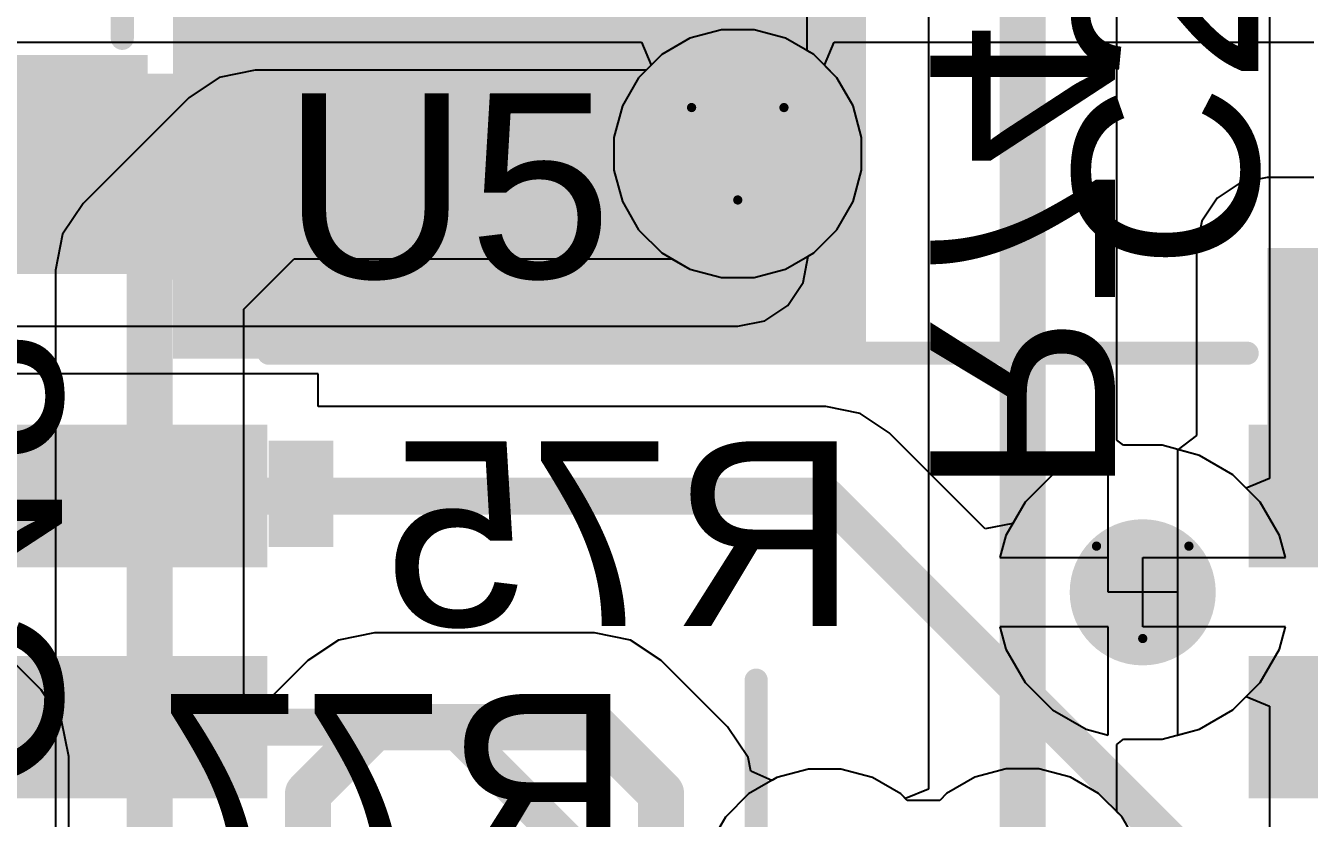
# Model space of a CAD drawing. Header units: inches. Extents: x -21 to 276, y -5 to 220.
# Drawn here: x 67.67 to 74.73, y 74.48 to 78.83 of the extents above; entities that cross this region are included whole.
import ezdxf

# ---------------------------------------------------------------- set-up
doc = ezdxf.new("R2010")
doc.units = ezdxf.units.IN
for name, color, linetype in [('Bottom Layer', 5, 'Continuous'), ('Bottom Overlay', 54, 'Continuous'), ('Bottom Paste', 16, 'Continuous'), ('Bottom Solder', 6, 'Continuous'), ('Drill Drawing', 1, 'Continuous'), ('Ground', 16, 'Continuous'), ('Power + Signal', 76, 'Continuous'), ('Top Layer', 1, 'Continuous'), ('Top Overlay', 2, 'Continuous'), ('Top Paste', 8, 'Continuous'), ('Top Solder', 216, 'Continuous'), ('Via Holes', 16, 'Continuous')]:
    doc.layers.add(name, color=color, linetype=linetype)
doc.styles.add('Arial', font='', dxfattribs={"height": 0.2})
doc.styles.get('Arial').set_extended_font_data('Arial')

# ---------------------------------------------------------------- blocks, each defined once
blk = doc.blocks.new('SOIC_8__208______62')
at = {"layer": 'Top Layer'}
for points in [[(-4.41, 2.195), (-2.8, 2.195), (-2.8, 1.615), (-4.41, 1.615)], [(2.8, 2.195), (4.41, 2.195), (4.41, 1.615), (2.8, 1.615)], [(-4.41, 0.925), (-2.8, 0.925), (-2.8, 0.345), (-4.41, 0.345)], [(2.8, 0.925), (4.41, 0.925), (4.41, 0.345), (2.8, 0.345)]]:
    blk.add_hatch(color=1, dxfattribs=at).paths.add_polyline_path(points)
at = {"layer": 'Top Overlay'}
blk.add_hatch(color=2, dxfattribs=at).paths.add_polyline_path([(-2.6914, 1.6256), (-2.3358, 1.6256), (-2.3358, 2.2098), (-2.6914, 2.2098)])
at = {"layer": 'Top Paste'}
for points in [[(-4.41, 2.195), (-2.8, 2.195), (-2.8, 1.615), (-4.41, 1.615)], [(2.8, 2.195), (4.41, 2.195), (4.41, 1.615), (2.8, 1.615)], [(-4.41, 0.925), (-2.8, 0.925), (-2.8, 0.345), (-4.41, 0.345)], [(2.8, 0.925), (4.41, 0.925), (4.41, 0.345), (2.8, 0.345)]]:
    blk.add_hatch(color=8, dxfattribs=at).paths.add_polyline_path(points)
at = {"layer": 'Top Solder'}
for points in [[(-4.5116, 2.2966), (-2.6984, 2.2966), (-2.6984, 1.5134), (-4.5116, 1.5134)], [(2.6984, 2.2966), (4.5116, 2.2966), (4.5116, 1.5134), (2.6984, 1.5134)], [(-4.5116, 1.0266), (-2.6984, 1.0266), (-2.6984, 0.2434), (-4.5116, 0.2434)], [(2.6984, 1.0266), (4.5116, 1.0266), (4.5116, 0.2434), (2.6984, 0.2434)]]:
    blk.add_hatch(color=216, dxfattribs=at).paths.add_polyline_path(points)
at = {"layer": 'Top Overlay'}
blk.add_lwpolyline([(-2.69, 2.69, 0.127, 0.127, 0), (2.69, 2.69, 0.127, 0.127, 0)], format="xyseb", dxfattribs=at)
for points in [[(-2.7217, 2.69, 0.0635, 0.0635, 1), (-2.6582, 2.69, 0.0635, 0.0635, 1)], [(2.6582, 2.69, 0.0635, 0.0635, 1), (2.7217, 2.69, 0.0635, 0.0635, 1)]]:
    blk.add_lwpolyline(points, format="xyseb", close=True, dxfattribs=at)
blk = doc.blocks.new('F____0805_B_142')
at = {"layer": 'Bottom Layer'}
for points in [[(-0.6, -0.85), (-1.6, -0.85), (-1.6, 0.85), (-0.6, 0.85)], [(1.6, -0.85), (0.6, -0.85), (0.6, 0.85), (1.6, 0.85)]]:
    blk.add_hatch(color=5, dxfattribs=at).paths.add_polyline_path(points)
at = {"layer": 'Bottom Paste'}
for points in [[(-0.6, -0.85), (-1.6, -0.85), (-1.6, 0.85), (-0.6, 0.85)], [(1.6, -0.85), (0.6, -0.85), (0.6, 0.85), (1.6, 0.85)]]:
    blk.add_hatch(color=16, dxfattribs=at).paths.add_polyline_path(points)
at = {"layer": 'Bottom Solder'}
for points in [[(-0.4984, -0.9516), (-1.7016, -0.9516), (-1.7016, 0.9516), (-0.4984, 0.9516)], [(1.7016, -0.9516), (0.4984, -0.9516), (0.4984, 0.9516), (1.7016, 0.9516)]]:
    blk.add_hatch(color=6, dxfattribs=at).paths.add_polyline_path(points)
at = {"layer": 'Bottom Overlay'}
for points in [[(0.4064, 0.8128, 0.127, 0.127, 0), (-0.4064, 0.8128, 0.127, 0.127, 0)], [(0.4064, -0.8128, 0.127, 0.127, 0), (-0.4064, -0.8128, 0.127, 0.127, 0)]]:
    blk.add_lwpolyline(points, format="xyseb", dxfattribs=at)
for points in [[(-0.4381, 0.8128, 0.0635, 0.0635, 1), (-0.3746, 0.8128, 0.0635, 0.0635, 1)], [(0.3746, 0.8128, 0.0635, 0.0635, 1), (0.4381, 0.8128, 0.0635, 0.0635, 1)], [(-0.4381, -0.8128, 0.0635, 0.0635, 1), (-0.3746, -0.8128, 0.0635, 0.0635, 1)], [(0.3746, -0.8128, 0.0635, 0.0635, 1), (0.4381, -0.8128, 0.0635, 0.0635, 1)]]:
    blk.add_lwpolyline(points, format="xyseb", close=True, dxfattribs=at)
blk = doc.blocks.new('SMB__B_146')
at = {"layer": 'Bottom Layer'}
for points in [[(-0.9, 1.2), (-0.9, -1.2), (-3.7, -1.2), (-3.7, 1.2)], [(3.7, 1.2), (3.7, -1.2), (0.9, -1.2), (0.9, 1.2)]]:
    blk.add_hatch(color=5, dxfattribs=at).paths.add_polyline_path(points)
at = {"layer": 'Bottom Overlay'}
for points in [[(2.5908, 1.2438), (4.826, 1.2438), (4.826, 1.9042), (2.5908, 1.9042)], [(3.7338, -1.347), (4.826, -1.347), (4.826, 1.6502), (3.7338, 1.6502)], [(2.5908, -1.9058), (4.826, -1.9058), (4.826, -1.2454), (2.5908, -1.2454)]]:
    blk.add_hatch(color=54, dxfattribs=at).paths.add_polyline_path(points)
at = {"layer": 'Bottom Paste'}
for points in [[(-0.9, 1.2), (-0.9, -1.2), (-3.7, -1.2), (-3.7, 1.2)], [(3.7, 1.2), (3.7, -1.2), (0.9, -1.2), (0.9, 1.2)]]:
    blk.add_hatch(color=16, dxfattribs=at).paths.add_polyline_path(points)
at = {"layer": 'Bottom Solder'}
for points in [[(-0.7984, 1.3016), (-0.7984, -1.3016), (-3.8016, -1.3016), (-3.8016, 1.3016)], [(3.8016, 1.3016), (3.8016, -1.3016), (0.7984, -1.3016), (0.7984, 1.3016)]]:
    blk.add_hatch(color=6, dxfattribs=at).paths.add_polyline_path(points)
at = {"layer": 'Bottom Overlay'}
for points in [[(-2.2098, 1.397, 0.127, 0.127, 0), (-2.2098, 1.8542, 0.127, 0.127, 0)], [(2.5908, 1.8542, 0.127, 0.127, 0), (-2.2098, 1.8542, 0.127, 0.127, 0)], [(-2.2098, -1.8542, 0.127, 0.127, 0), (-2.2098, -1.397, 0.127, 0.127, 0)], [(2.5908, -1.8542, 0.127, 0.127, 0), (-2.2098, -1.8542, 0.127, 0.127, 0)]]:
    blk.add_lwpolyline(points, format="xyseb", dxfattribs=at)
for points in [[(-2.2416, 1.8542, 0.0635, 0.0635, 1), (-2.178, 1.8542, 0.0635, 0.0635, 1)], [(-2.2416, 1.8542, 0.0635, 0.0635, 1), (-2.178, 1.8542, 0.0635, 0.0635, 1)], [(2.5591, 1.8542, 0.0635, 0.0635, 1), (2.6225, 1.8542, 0.0635, 0.0635, 1)], [(-2.2416, 1.397, 0.0635, 0.0635, 1), (-2.178, 1.397, 0.0635, 0.0635, 1)], [(-2.2416, -1.397, 0.0635, 0.0635, 1), (-2.178, -1.397, 0.0635, 0.0635, 1)], [(-2.2416, -1.8542, 0.0635, 0.0635, 1), (-2.178, -1.8542, 0.0635, 0.0635, 1)], [(-2.2416, -1.8542, 0.0635, 0.0635, 1), (-2.178, -1.8542, 0.0635, 0.0635, 1)], [(2.5591, -1.8542, 0.0635, 0.0635, 1), (2.6225, -1.8542, 0.0635, 0.0635, 1)]]:
    blk.add_lwpolyline(points, format="xyseb", close=True, dxfattribs=at)

msp = doc.modelspace()

# ---------------------------------------------------------------- hatches: boundary and pattern name
at = {"layer": 'Bottom Layer'}
msp.add_hatch(color=5, dxfattribs=at).paths.add_polyline_path([(67.1479, 77.5688), (71.5856, 77.5688), (71.5856, 78.5688), (67.1479, 78.5688)])
h = msp.add_hatch(color=5, dxfattribs=at)
edge = h.paths.add_edge_path()
edge.add_arc((71.5856, 78.128), 0.3, 0, 360)
h = msp.add_hatch(color=5, dxfattribs=at)
edge = h.paths.add_edge_path()
edge.add_arc((73.8124, 75.7174), 0.3, 0, 360)
at = {"layer": 'Bottom Solder'}
h = msp.add_hatch(color=6, dxfattribs=at)
edge = h.paths.add_edge_path()
edge.add_arc((71.5856, 78.128), 0.4016, 0, 360)
h = msp.add_hatch(color=6, dxfattribs=at)
edge = h.paths.add_edge_path()
edge.add_arc((73.8124, 75.7174), 0.4016, 0, 360)
at = {"layer": 'Ground'}
h = msp.add_hatch(color=16, dxfattribs=at)
edge = h.paths.add_edge_path()
edge.add_arc((71.5856, 78.128), 0.3, 0, 360)
h = msp.add_hatch(color=16, dxfattribs=at)
edge = h.paths.add_edge_path()
edge.add_arc((73.8124, 75.7174), 0.3, 0, 360)
at = {"layer": 'Power + Signal'}
h = msp.add_hatch(color=76, dxfattribs=at)
edge = h.paths.add_edge_path()
edge.add_arc((71.5856, 78.128), 0.3, 0, 360)
h = msp.add_hatch(color=76, dxfattribs=at)
edge = h.paths.add_edge_path()
edge.add_arc((73.8124, 75.7174), 0.3, 0, 360)
at = {"layer": 'Top Layer'}
h = msp.add_hatch(color=1, dxfattribs=at)
edge = h.paths.add_edge_path()
edge.add_arc((71.5856, 78.128), 0.3, 0, 360)
msp.add_hatch(color=1, dxfattribs=at).paths.add_polyline_path([(74.4969, 75.9567), (76.1069, 75.9567), (76.1069, 77.6092), (74.4969, 77.6092)])
h = msp.add_hatch(color=1, dxfattribs=at)
edge = h.paths.add_edge_path()
edge.add_arc((73.8124, 75.7174), 0.3, 0, 360)
at = {"layer": 'Top Solder'}
h = msp.add_hatch(color=216, dxfattribs=at)
edge = h.paths.add_edge_path()
edge.add_arc((71.5856, 78.128), 0.4016, 0, 360)
h = msp.add_hatch(color=216, dxfattribs=at)
edge = h.paths.add_edge_path()
edge.add_arc((73.8124, 75.7174), 0.4016, 0, 360)
at = {"layer": 'Via Holes'}
h = msp.add_hatch(color=7, dxfattribs=at)
edge = h.paths.add_edge_path()
edge.add_arc((71.5856, 78.128), 0.15, 0, 360)
h = msp.add_hatch(color=7, dxfattribs=at)
edge = h.paths.add_edge_path()
edge.add_arc((73.8124, 75.7174), 0.15, 0, 360)

# ---------------------------------------------------------------- linework, layer by layer
at = {"layer": 'Bottom Layer'}
for p, q in [((74.509, 81.8326), (74.509, 76.3431)), ((71.9666, 78.6944), (71.9666, 81.309)), ((72.0037, 78.6729), (71.9666, 78.6944)), ((72.1305, 78.5462), (72.0037, 78.6729)), ((72.2202, 78.3909), (72.1305, 78.5462)), ((72.2666, 78.2177), (72.2202, 78.3909)), ((72.2666, 78.0384), (72.2666, 78.2177)), ((72.2202, 77.8652), (72.2666, 78.0384)), ((72.1305, 77.7099), (72.2202, 77.8652)), ((72.0037, 77.5831), (72.1305, 77.7099)), ((71.9734, 77.5656), (72.0037, 77.5831)), ((71.9445, 77.4201), (71.9734, 77.5656)), ((71.8603, 77.2941), (71.9445, 77.4201)), ((71.7342, 77.2099), (71.8603, 77.2941)), ((67.1479, 77.1803), (71.5856, 77.1803)), ((71.5856, 77.1803), (71.7342, 77.2099)), ((73.5005, 76.4703), (73.3163, 76.364)), ((73.6219, 76.5029), (73.5005, 76.4703)), ((73.6219, 75.9079), (73.6219, 76.5029)), ((74.1243, 76.4703), (74.0029, 76.5029)), ((74.0029, 76.5029), (74.0029, 75.7174)), ((74.3085, 76.364), (74.1243, 76.4703)), ((73.3163, 76.364), (73.1658, 76.2135)), ((74.382, 76.2905), (74.3085, 76.364)), ((74.509, 76.3431), (74.382, 76.2905)), ((73.1658, 76.2135), (73.0595, 76.0293)), ((73.0595, 76.0293), (73.0269, 75.9079)), ((73.0269, 75.9079), (73.6219, 75.9079)), ((74.0029, 75.7174), (74.0029, 74.9319)), ((67.7546, 75.181), (67.4362, 75.4994)), ((73.6219, 75.5269), (73.0269, 75.5269)), ((73.0269, 75.5269), (73.0595, 75.4055)), ((73.6219, 74.9319), (73.6219, 75.5269)), ((73.0595, 75.4055), (73.1658, 75.2213)), ((67.8669, 75.013), (67.7546, 75.181)), ((73.1658, 75.2213), (73.3163, 75.0708)), ((74.3085, 75.0708), (74.382, 75.1443)), ((74.382, 75.1443), (74.509, 75.0917)), ((73.3163, 75.0708), (73.5005, 74.9645)), ((74.1243, 74.9645), (74.3085, 75.0708)), ((74.509, 75.0917), (74.509, 73.9408)), ((67.9063, 74.8147), (67.8669, 75.013)), ((73.5005, 74.9645), (73.6219, 74.9319)), ((74.0029, 74.9319), (74.1243, 74.9645)), ((67.9063, 74.4275), (67.9063, 74.8147)), ((71.8005, 74.6987), (71.6452, 74.6091)), ((71.9737, 74.7451), (71.8005, 74.6987)), ((72.153, 74.7451), (71.9737, 74.7451)), ((72.3262, 74.6987), (72.153, 74.7451)), ((72.4815, 74.6091), (72.3262, 74.6987)), ((72.8891, 74.701), (72.7339, 74.6113)), ((73.0623, 74.7474), (72.8891, 74.701)), ((73.2417, 74.7474), (73.0623, 74.7474)), ((73.4149, 74.701), (73.2417, 74.7474)), ((73.5701, 74.6113), (73.4149, 74.701)), ((72.7339, 74.6113), (72.6964, 74.5738)), ((73.6969, 74.4845), (73.5701, 74.6113)), ((71.6452, 74.6091), (71.5184, 74.4823)), ((72.517, 74.5736), (72.4815, 74.6091)), ((72.6964, 74.5738), (72.517, 74.5736)), ((71.5184, 74.4823), (71.4288, 74.327)), ((73.7866, 74.3293), (73.6969, 74.4845))]:
    msp.add_line(p, q, dxfattribs=at)
for points in [[(70.3856, 79.432, 0.254, 0.254, 0), (71.4586, 78.359, 0.254, 0.254, 0)], [(69.6395, 78.0688, 0.381, 0.381, 0), (70.958, 78.2792, 0.381, 0.381, 0)], [(70.958, 78.2792, 0.381, 0.381, 0), (71.1684, 78.0688, 0.381, 0.381, 0)], [(71.1684, 78.0688, 0.381, 0.381, 0), (71.198, 78.0984, 0.381, 0.381, 0)], [(71.198, 78.0984, 0.381, 0.381, 0), (71.556, 78.0984, 0.381, 0.381, 0)], [(71.556, 78.0984, 0.381, 0.381, 0), (71.5856, 78.128, 0.381, 0.381, 0)], [(69.062, 78.0688, 0.381, 0.381, 0), (69.6395, 78.0688, 0.381, 0.381, 0)]]:
    msp.add_lwpolyline(points, format="xyseb", dxfattribs=at)
for points in [[(70.8628, 78.2792, 0.1905, 0.1905, 1), (71.0533, 78.2792, 0.1905, 0.1905, 1)], [(70.8628, 78.2792, 0.1905, 0.1905, 1), (71.0533, 78.2792, 0.1905, 0.1905, 1)], [(71.3951, 78.359, 0.127, 0.127, 1), (71.5221, 78.359, 0.127, 0.127, 1)], [(71.1027, 78.0984, 0.1905, 0.1905, 1), (71.2932, 78.0984, 0.1905, 0.1905, 1)], [(71.1027, 78.0984, 0.1905, 0.1905, 1), (71.2932, 78.0984, 0.1905, 0.1905, 1)], [(71.4607, 78.0984, 0.1905, 0.1905, 1), (71.6512, 78.0984, 0.1905, 0.1905, 1)], [(71.4607, 78.0984, 0.1905, 0.1905, 1), (71.6512, 78.0984, 0.1905, 0.1905, 1)], [(71.4903, 78.128, 0.1905, 0.1905, 1), (71.6808, 78.128, 0.1905, 0.1905, 1)], [(68.9667, 78.0688, 0.1905, 0.1905, 1), (69.1572, 78.0688, 0.1905, 0.1905, 1)], [(69.5442, 78.0688, 0.1905, 0.1905, 1), (69.7347, 78.0688, 0.1905, 0.1905, 1)], [(69.5442, 78.0688, 0.1905, 0.1905, 1), (69.7347, 78.0688, 0.1905, 0.1905, 1)], [(71.0731, 78.0688, 0.1905, 0.1905, 1), (71.2636, 78.0688, 0.1905, 0.1905, 1)], [(71.0731, 78.0688, 0.1905, 0.1905, 1), (71.2636, 78.0688, 0.1905, 0.1905, 1)]]:
    msp.add_lwpolyline(points, format="xyseb", close=True, dxfattribs=at)
at = {"layer": 'Bottom Overlay'}
for points in [[(73.152, 73.7757, 0.127, 0.127, 0), (73.152, 76.0396, 0.127, 0.127, 0)], [(71.6868, 73.7757, 0.127, 0.127, 0), (71.6868, 75.2348, 0.127, 0.127, 0)]]:
    msp.add_lwpolyline(points, format="xyseb", dxfattribs=at)
for points in [[(73.1202, 76.0396, 0.0635, 0.0635, 1), (73.1838, 76.0396, 0.0635, 0.0635, 1)], [(71.6551, 75.2348, 0.0635, 0.0635, 1), (71.7186, 75.2348, 0.0635, 0.0635, 1)]]:
    msp.add_lwpolyline(points, format="xyseb", close=True, dxfattribs=at)
at = {"layer": 'Drill Drawing'}
for points in [[(71.3316, 78.382, 0.0508, 0.0508, 0), (71.8396, 78.382, 0.0508, 0.0508, 0)], [(71.3316, 78.382, 0.0508, 0.0508, 0), (71.5856, 77.874, 0.0508, 0.0508, 0)], [(71.5856, 77.874, 0.0508, 0.0508, 0), (71.8396, 78.382, 0.0508, 0.0508, 0)], [(73.5584, 75.9714, 0.0508, 0.0508, 0), (74.0664, 75.9714, 0.0508, 0.0508, 0)], [(73.5584, 75.9714, 0.0508, 0.0508, 0), (73.8124, 75.4634, 0.0508, 0.0508, 0)], [(73.8124, 75.4634, 0.0508, 0.0508, 0), (74.0664, 75.9714, 0.0508, 0.0508, 0)]]:
    msp.add_lwpolyline(points, format="xyseb", dxfattribs=at)
for points in [[(71.3189, 78.382, 0.0254, 0.0254, 1), (71.3443, 78.382, 0.0254, 0.0254, 1)], [(71.3189, 78.382, 0.0254, 0.0254, 1), (71.3443, 78.382, 0.0254, 0.0254, 1)], [(71.8269, 78.382, 0.0254, 0.0254, 1), (71.8523, 78.382, 0.0254, 0.0254, 1)], [(71.8269, 78.382, 0.0254, 0.0254, 1), (71.8523, 78.382, 0.0254, 0.0254, 1)], [(71.5729, 77.874, 0.0254, 0.0254, 1), (71.5983, 77.874, 0.0254, 0.0254, 1)], [(71.5729, 77.874, 0.0254, 0.0254, 1), (71.5983, 77.874, 0.0254, 0.0254, 1)], [(73.5457, 75.9714, 0.0254, 0.0254, 1), (73.5711, 75.9714, 0.0254, 0.0254, 1)], [(73.5457, 75.9714, 0.0254, 0.0254, 1), (73.5711, 75.9714, 0.0254, 0.0254, 1)], [(74.0537, 75.9714, 0.0254, 0.0254, 1), (74.0791, 75.9714, 0.0254, 0.0254, 1)], [(74.0537, 75.9714, 0.0254, 0.0254, 1), (74.0791, 75.9714, 0.0254, 0.0254, 1)], [(73.7997, 75.4634, 0.0254, 0.0254, 1), (73.8251, 75.4634, 0.0254, 0.0254, 1)], [(73.7997, 75.4634, 0.0254, 0.0254, 1), (73.8251, 75.4634, 0.0254, 0.0254, 1)]]:
    msp.add_lwpolyline(points, format="xyseb", close=True, dxfattribs=at)
at = {"layer": 'Ground'}
for p, q in [((71.4959, 78.809), (71.3227, 78.7626)), ((71.6752, 78.809), (71.4959, 78.809)), ((71.8484, 78.7626), (71.6752, 78.809)), ((71.3227, 78.7626), (71.1674, 78.6729)), ((72.0037, 78.6729), (71.8484, 78.7626)), ((71.1674, 78.6729), (71.0406, 78.5462)), ((72.1305, 78.5462), (72.0037, 78.6729)), ((71.0406, 78.5462), (70.951, 78.3909)), ((72.2202, 78.3909), (72.1305, 78.5462)), ((70.951, 78.3909), (70.9046, 78.2177)), ((72.2666, 78.2177), (72.2202, 78.3909)), ((70.9046, 78.2177), (70.9046, 78.0384)), ((72.2666, 78.0384), (72.2666, 78.2177)), ((70.9046, 78.0384), (70.951, 77.8652)), ((72.2202, 77.8652), (72.2666, 78.0384)), ((70.951, 77.8652), (71.0406, 77.7099)), ((72.1305, 77.7099), (72.2202, 77.8652)), ((71.0406, 77.7099), (71.1674, 77.5831)), ((72.0037, 77.5831), (72.1305, 77.7099)), ((71.1674, 77.5831), (71.3227, 77.4934)), ((71.8484, 77.4934), (72.0037, 77.5831)), ((71.3227, 77.4934), (71.4959, 77.447)), ((71.4959, 77.447), (71.6752, 77.447)), ((71.6752, 77.447), (71.8484, 77.4934)), ((73.5005, 76.4703), (73.3163, 76.364)), ((73.6219, 76.5029), (73.5005, 76.4703)), ((73.6219, 75.9079), (73.6219, 76.5029)), ((74.1243, 76.4703), (74.0029, 76.5029)), ((74.0029, 76.5029), (74.0029, 75.9079)), ((74.3085, 76.364), (74.1243, 76.4703)), ((73.3163, 76.364), (73.1658, 76.2135)), ((74.459, 76.2135), (74.3085, 76.364)), ((73.1658, 76.2135), (73.0595, 76.0293)), ((74.5653, 76.0293), (74.459, 76.2135)), ((73.0595, 76.0293), (73.0269, 75.9079)), ((74.5979, 75.9079), (74.5653, 76.0293)), ((73.0269, 75.9079), (73.6219, 75.9079)), ((74.0029, 75.9079), (74.5979, 75.9079)), ((73.6219, 75.5269), (73.0269, 75.5269)), ((73.0269, 75.5269), (73.0595, 75.4055)), ((73.6219, 74.9319), (73.6219, 75.5269)), ((74.5979, 75.5269), (74.0029, 75.5269)), ((74.0029, 75.5269), (74.0029, 74.9319)), ((74.5653, 75.4055), (74.5979, 75.5269)), ((73.0595, 75.4055), (73.1658, 75.2213)), ((74.459, 75.2213), (74.5653, 75.4055)), ((73.1658, 75.2213), (73.3163, 75.0708)), ((74.3085, 75.0708), (74.459, 75.2213)), ((73.3163, 75.0708), (73.5005, 74.9645)), ((74.1243, 74.9645), (74.3085, 75.0708)), ((73.5005, 74.9645), (73.6219, 74.9319)), ((74.0029, 74.9319), (74.1243, 74.9645)), ((71.8005, 74.6987), (71.6452, 74.6091)), ((71.9737, 74.7451), (71.8005, 74.6987)), ((72.153, 74.7451), (71.9737, 74.7451)), ((72.3262, 74.6987), (72.153, 74.7451)), ((72.4815, 74.6091), (72.3262, 74.6987)), ((72.8891, 74.701), (72.7339, 74.6113)), ((73.0623, 74.7474), (72.8891, 74.701)), ((73.2417, 74.7474), (73.0623, 74.7474)), ((73.4149, 74.701), (73.2417, 74.7474)), ((73.5701, 74.6113), (73.4149, 74.701)), ((72.7339, 74.6113), (72.6964, 74.5738)), ((73.6969, 74.4845), (73.5701, 74.6113)), ((71.6452, 74.6091), (71.5184, 74.4823)), ((72.517, 74.5736), (72.4815, 74.6091)), ((72.6964, 74.5738), (72.517, 74.5736)), ((71.5184, 74.4823), (71.4288, 74.327)), ((73.7866, 74.3293), (73.6969, 74.4845))]:
    msp.add_line(p, q, dxfattribs=at)
at = {"layer": 'Power + Signal'}
for p, q in [((72.634, 80.7321), (72.634, 74.6361)), ((73.67, 76.5531), (73.67, 80.5175)), ((71.4959, 78.809), (71.3227, 78.7626)), ((71.6752, 78.809), (71.4959, 78.809)), ((71.8484, 78.7626), (71.6752, 78.809)), ((71.3227, 78.7626), (71.1674, 78.6729)), ((72.0037, 78.6729), (71.8484, 78.7626)), ((71.1674, 78.6729), (71.0813, 78.5868)), ((72.1305, 78.5462), (72.0037, 78.6729)), ((68.9326, 78.5868), (68.7343, 78.5473)), ((71.0813, 78.5868), (68.9326, 78.5868)), ((68.7343, 78.5473), (68.5663, 78.4351)), ((72.2202, 78.3909), (72.1305, 78.5462)), ((68.5663, 78.4351), (67.9852, 77.8539)), ((72.2666, 78.2177), (72.2202, 78.3909)), ((72.2666, 78.0384), (72.2666, 78.2177)), ((72.2202, 77.8652), (72.2666, 78.0384)), ((72.1305, 77.7099), (72.2202, 77.8652)), ((67.9852, 77.8539), (67.8729, 77.6859)), ((67.8729, 77.6859), (67.8334, 77.4877)), ((72.0037, 77.5831), (72.1305, 77.7099)), ((71.8484, 77.4934), (72.0037, 77.5831)), ((68.8694, 77.2731), (69.1471, 77.5509)), ((69.1471, 77.5509), (71.2232, 77.5509)), ((71.2232, 77.5509), (71.3227, 77.4934)), ((67.8334, 77.4877), (67.8334, 67.7277)), ((71.3227, 77.4934), (71.4959, 77.447)), ((71.4959, 77.447), (71.6752, 77.447)), ((71.6752, 77.447), (71.8484, 77.4934)), ((68.8694, 75.1565), (68.8694, 77.2731)), ((73.706, 76.5254), (73.67, 76.5531)), ((73.9188, 76.5254), (73.706, 76.5254)), ((74.1243, 76.4703), (73.9188, 76.5254)), ((74.3085, 76.364), (74.1243, 76.4703)), ((74.459, 76.2135), (74.3085, 76.364)), ((74.5653, 76.0293), (74.459, 76.2135)), ((74.5979, 75.9079), (74.5653, 76.0293)), ((73.8124, 75.5269), (73.8124, 75.9079)), ((73.8124, 75.9079), (74.5979, 75.9079)), ((69.5879, 75.4946), (69.3897, 75.4552)), ((70.7982, 75.4946), (69.5879, 75.4946)), ((69.5879, 75.4946), (69.5879, 75.4946)), ((70.9964, 75.4552), (70.7982, 75.4946)), ((74.5979, 75.5269), (73.8124, 75.5269)), ((74.5653, 75.4055), (74.5979, 75.5269)), ((69.3897, 75.4552), (69.2217, 75.3429)), ((71.1644, 75.3429), (70.9964, 75.4552)), ((74.459, 75.2213), (74.5653, 75.4055)), ((69.2217, 75.3429), (68.9867, 75.1079)), ((71.5298, 74.9776), (71.1644, 75.3429)), ((74.3085, 75.0708), (74.459, 75.2213)), ((68.9867, 75.1079), (68.8694, 75.1565)), ((74.1243, 74.9645), (74.3085, 75.0708)), ((71.6421, 74.8095), (71.5298, 74.9776)), ((73.9188, 74.9094), (74.1243, 74.9645)), ((73.67, 74.8817), (73.706, 74.9094)), ((73.706, 74.9094), (73.9188, 74.9094)), ((73.67, 74.5115), (73.67, 74.8817)), ((71.6569, 74.735), (71.6421, 74.8095)), ((71.7726, 74.6826), (71.6569, 74.735)), ((71.8005, 74.6987), (71.7726, 74.6826)), ((71.9737, 74.7451), (71.8005, 74.6987)), ((72.153, 74.7451), (71.9737, 74.7451)), ((72.3262, 74.6987), (72.153, 74.7451)), ((72.4815, 74.6091), (72.3262, 74.6987)), ((72.634, 74.6361), (72.507, 74.5835)), ((72.507, 74.5835), (72.4815, 74.6091)), ((73.6969, 74.4845), (73.67, 74.5115)), ((73.7866, 74.3293), (73.6969, 74.4845))]:
    msp.add_line(p, q, dxfattribs=at)
for points in [[(73.152, 74.0664, 0.254, 0.254, 0), (73.152, 80.7321, 0.254, 0.254, 0)], [(71.5264, 78.0688, 0.254, 0.254, 0), (71.5856, 78.128, 0.254, 0.254, 0)], [(68.3514, 77.4877, 0.254, 0.254, 0), (68.9326, 78.0688, 0.254, 0.254, 0)], [(68.9326, 78.0688, 0.254, 0.254, 0), (71.5264, 78.0688, 0.254, 0.254, 0)], [(68.3514, 67.5132, 0.254, 0.254, 0), (68.3514, 77.4877, 0.254, 0.254, 0)], [(69.2226, 74.6113, 0.254, 0.254, 0), (69.5879, 74.9766, 0.254, 0.254, 0)], [(69.5879, 74.9766, 0.254, 0.254, 0), (70.7982, 74.9766, 0.254, 0.254, 0)], [(70.7982, 74.9766, 0.254, 0.254, 0), (71.1635, 74.6113, 0.254, 0.254, 0)], [(69.2226, 73.7146, 0.254, 0.254, 0), (69.2226, 74.6113, 0.254, 0.254, 0)], [(71.1635, 72.9674, 0.254, 0.254, 0), (71.1635, 74.6113, 0.254, 0.254, 0)]]:
    msp.add_lwpolyline(points, format="xyseb", dxfattribs=at)
for points in [[(71.5221, 78.128, 0.127, 0.127, 1), (71.6491, 78.128, 0.127, 0.127, 1)], [(68.8691, 78.0688, 0.127, 0.127, 1), (68.9961, 78.0688, 0.127, 0.127, 1)], [(68.8691, 78.0688, 0.127, 0.127, 1), (68.9961, 78.0688, 0.127, 0.127, 1)], [(71.4629, 78.0688, 0.127, 0.127, 1), (71.5899, 78.0688, 0.127, 0.127, 1)], [(71.4629, 78.0688, 0.127, 0.127, 1), (71.5899, 78.0688, 0.127, 0.127, 1)], [(68.2879, 77.4877, 0.127, 0.127, 1), (68.4149, 77.4877, 0.127, 0.127, 1)], [(68.2879, 77.4877, 0.127, 0.127, 1), (68.4149, 77.4877, 0.127, 0.127, 1)], [(69.5244, 74.9766, 0.127, 0.127, 1), (69.6514, 74.9766, 0.127, 0.127, 1)], [(69.5244, 74.9766, 0.127, 0.127, 1), (69.6514, 74.9766, 0.127, 0.127, 1)], [(70.7347, 74.9766, 0.127, 0.127, 1), (70.8617, 74.9766, 0.127, 0.127, 1)], [(70.7347, 74.9766, 0.127, 0.127, 1), (70.8617, 74.9766, 0.127, 0.127, 1)], [(69.1591, 74.6113, 0.127, 0.127, 1), (69.2861, 74.6113, 0.127, 0.127, 1)], [(69.1591, 74.6113, 0.127, 0.127, 1), (69.2861, 74.6113, 0.127, 0.127, 1)], [(71.1, 74.6113, 0.127, 0.127, 1), (71.227, 74.6113, 0.127, 0.127, 1)], [(71.1, 74.6113, 0.127, 0.127, 1), (71.227, 74.6113, 0.127, 0.127, 1)]]:
    msp.add_lwpolyline(points, format="xyseb", close=True, dxfattribs=at)
at = {"layer": 'Top Layer'}
for p, q in [((61.6378, 78.7412), (71.0561, 78.7412)), ((71.0561, 78.7412), (71.1087, 78.6142)), ((72.0624, 78.6142), (72.115, 78.7412)), ((72.115, 78.7412), (74.7539, 78.7412)), ((71.1087, 78.6142), (71.0406, 78.5462)), ((72.1305, 78.5462), (72.0624, 78.6142)), ((71.0406, 78.5462), (70.951, 78.3909)), ((72.2202, 78.3909), (72.1305, 78.5462)), ((70.951, 78.3909), (70.9046, 78.2177)), ((72.2666, 78.2177), (72.2202, 78.3909)), ((70.9046, 78.2177), (70.9046, 78.0384)), ((72.2666, 78.0384), (72.2666, 78.2177)), ((70.9046, 78.0384), (70.951, 77.8652)), ((72.2202, 77.8652), (72.2666, 78.0384)), ((74.3483, 77.9681), (74.2222, 77.8839)), ((74.4969, 77.9977), (74.3483, 77.9681)), ((74.7539, 77.9977), (74.4969, 77.9977)), ((70.951, 77.8652), (71.0406, 77.7099)), ((72.1305, 77.7099), (72.2202, 77.8652)), ((74.2222, 77.8839), (74.138, 77.7579)), ((74.138, 77.7579), (74.1085, 77.6092)), ((71.0406, 77.7099), (71.1674, 77.5831)), ((72.0037, 77.5831), (72.1305, 77.7099)), ((71.1674, 77.5831), (71.3227, 77.4934)), ((71.8484, 77.4934), (72.0037, 77.5831)), ((74.1085, 77.6092), (74.1085, 76.5789)), ((71.3227, 77.4934), (71.4959, 77.447)), ((71.4959, 77.447), (71.6752, 77.447)), ((71.6752, 77.447), (71.8484, 77.4934)), ((69.2779, 76.9176), (66.9059, 76.9176)), ((69.2779, 76.7387), (69.2779, 76.9176)), ((72.0704, 76.7387), (69.2779, 76.7387)), ((72.2587, 76.7012), (72.0704, 76.7387)), ((72.4183, 76.5946), (72.2587, 76.7012)), ((72.9461, 76.0669), (72.4183, 76.5946)), ((74.1085, 76.5789), (74.0077, 76.5016)), ((73.5005, 76.4703), (73.3163, 76.364)), ((73.6219, 76.5029), (73.5005, 76.4703)), ((73.6219, 75.7174), (73.6219, 76.5029)), ((74.0077, 76.5016), (74.0029, 76.5029)), ((74.0029, 76.5029), (74.0029, 75.7174)), ((73.3163, 76.364), (73.1658, 76.2135)), ((73.1658, 76.2135), (73.0975, 76.0951)), ((73.0975, 76.0951), (72.9461, 76.0669)), ((74.0029, 75.7174), (73.6219, 75.7174))]:
    msp.add_line(p, q, dxfattribs=at)
for points in [[(67.9808, 76.2466, 0.2032, 0.2032, 0), (72.0704, 76.2466, 0.2032, 0.2032, 0)], [(72.0704, 76.2466, 0.2032, 0.2032, 0), (73.9652, 74.3518, 0.2032, 0.2032, 0)], [(67.9314, 74.9766, 0.2032, 0.2032, 0), (70.018, 74.9766, 0.2032, 0.2032, 0)], [(70.018, 74.9766, 0.2032, 0.2032, 0), (71.9163, 73.0783, 0.2032, 0.2032, 0)]]:
    msp.add_lwpolyline(points, format="xyseb", dxfattribs=at)
for points in [[(67.93, 76.2466, 0.1016, 0.1016, 1), (68.0316, 76.2466, 0.1016, 0.1016, 1)], [(72.0196, 76.2466, 0.1016, 0.1016, 1), (72.1212, 76.2466, 0.1016, 0.1016, 1)], [(72.0196, 76.2466, 0.1016, 0.1016, 1), (72.1212, 76.2466, 0.1016, 0.1016, 1)], [(67.8806, 74.9766, 0.1016, 0.1016, 1), (67.9822, 74.9766, 0.1016, 0.1016, 1)], [(69.9672, 74.9766, 0.1016, 0.1016, 1), (70.0688, 74.9766, 0.1016, 0.1016, 1)], [(69.9672, 74.9766, 0.1016, 0.1016, 1), (70.0688, 74.9766, 0.1016, 0.1016, 1)]]:
    msp.add_lwpolyline(points, format="xyseb", close=True, dxfattribs=at)

# ---------------------------------------------------------------- block references
at = {"rotation": 270}
for name, p in [('SMB__B_146', (70.3856, 81.828)), ('F____0805_B_142', (67.3884, 79.1688))]:
    msp.add_blockref(name, p, dxfattribs=at)
msp.add_blockref('SOIC_8__208______62', (71.6969, 74.3416))

# ---------------------------------------------------------------- texts
at = {"layer": 'Bottom Overlay', "style": 'Arial', "text_generation_flag": 2}
for s, p in [('R74', (72.6442, 76.2428)), ('C43', (66.853, 74.5918))]:
    msp.add_text(s, height=1.016, rotation=270, dxfattribs=at).set_placement(p)
for s, p in [('R75', (72.2456, 75.5317)), ('R77', (71.001, 74.1428))]:
    msp.add_text(s, height=1.016, dxfattribs=at).set_placement(p)
at = {"layer": 'Top Overlay', "style": 'Arial'}
msp.add_text('C27', height=1.016, rotation=90, dxfattribs=at).set_placement((74.4472, 77.4874))
msp.add_text('U5', height=1.016, dxfattribs=at).set_placement((69.0798, 77.4448))

doc.saveas('drawing.dxf')
